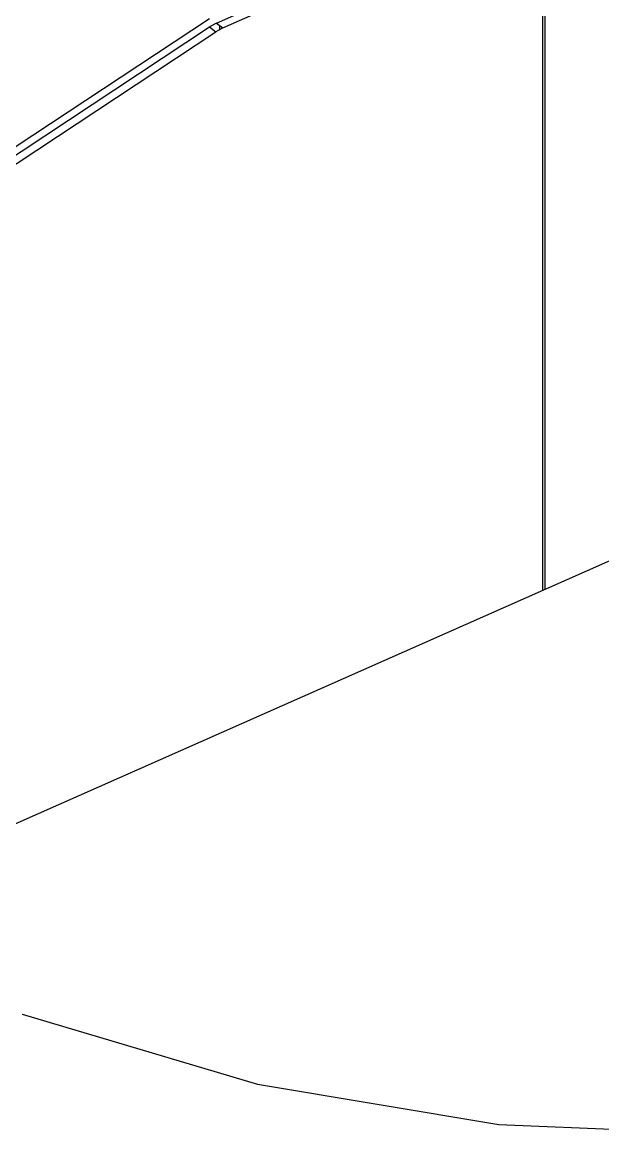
# Model space of a CAD drawing. Extents: x 0 to 258, y 0 to 184.
# Drawn here: x 61.08 to 67.93, y 78.88 to 92.03 of the extents above; entities that cross this region are included whole.
import ezdxf

# ---------------------------------------------------------------- set-up
doc = ezdxf.new("R2010")
doc.units = 0

msp = doc.modelspace()

# ---------------------------------------------------------------- linework, layer by layer
for p, q in [((63.367755, 92.016244), (67.14653, 93.690261)), ((63.44369, 91.959094), (67.222729, 93.632846)), ((67.222729, 85.315415), (67.222729, 93.632846)), ((67.249717, 85.327322), (67.249717, 93.646605)), ((63.287586, 92.067044), (57.907027, 88.515017)), ((63.367689, 92.016213), (63.285213, 91.970757)), ((63.367755, 92.016244), (63.44369, 91.959094)), ((57.975024, 88.456809), (63.285205, 91.970736)), ((58.051224, 88.399659), (63.361405, 91.913586)), ((63.285205, 91.970736), (63.361405, 91.913586)), ((63.443783, 91.958965), (63.36131, 91.913509)), ((63.409295, 91.93343), (63.409295, 91.985024)), ((68.884575, 86.051485), (58.508688, 81.455414)), ((61.075749, 80.307804), (63.854376, 79.478117)), ((63.854376, 79.478117), (66.703542, 79.001521)), ((66.703542, 79.001521), (69.5898, 78.881495))]:
    msp.add_line(p, q)

doc.saveas('drawing.dxf')
